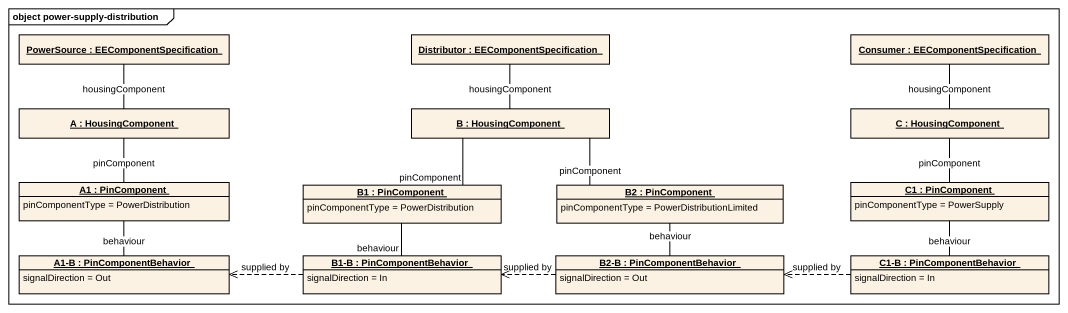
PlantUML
@startuml
mainframe object power-supply-distribution
hide circle
hide empty members
object "PowerSource : EEComponentSpecification" as PowerSource
object "Distributor : EEComponentSpecification" as Distributor
object "Consumer : EEComponentSpecification" as Consumer
object "A : HousingComponent" as A
object "B : HousingComponent" as B
object "C : HousingComponent" as C
object "A1 : PinComponent" as A1 {
  pinComponentType = PowerDistribution
}
object "B1 : PinComponent" as B1 {
  pinComponentType = PowerDistribution
}
object "B2 : PinComponent" as B2 {
  pinComponentType = PowerDistributionLimited
}
object "C1 : PinComponent" as C1 {
  pinComponentType = PowerSupply
}
object "A1-B : PinComponentBehavior" as A1_B {
  signalDirection = Out
}
object "B1-B : PinComponentBehavior" as B1_B {
  signalDirection = In
}
object "B2-B : PinComponentBehavior" as B2_B {
  signalDirection = Out
}
object "C1-B : PinComponentBehavior" as C1_B {
  signalDirection = In
}
PowerSource -- A : housingComponent
Distributor -- B : housingComponent
Consumer -- C : housingComponent
A -- A1 : pinComponent
B -- B1 : pinComponent
B -right- B2 : pinComponent
C -- C1 : pinComponent
A1 -- A1_B : behaviour
B1 -- B1_B : behaviour
B2 -- B2_B : behaviour
C1 -- C1_B : behaviour
B1_B .left.> A1_B : supplied by
B2_B .left.> B1_B : supplied by
C1_B .left.> B2_B : supplied by
@enduml
